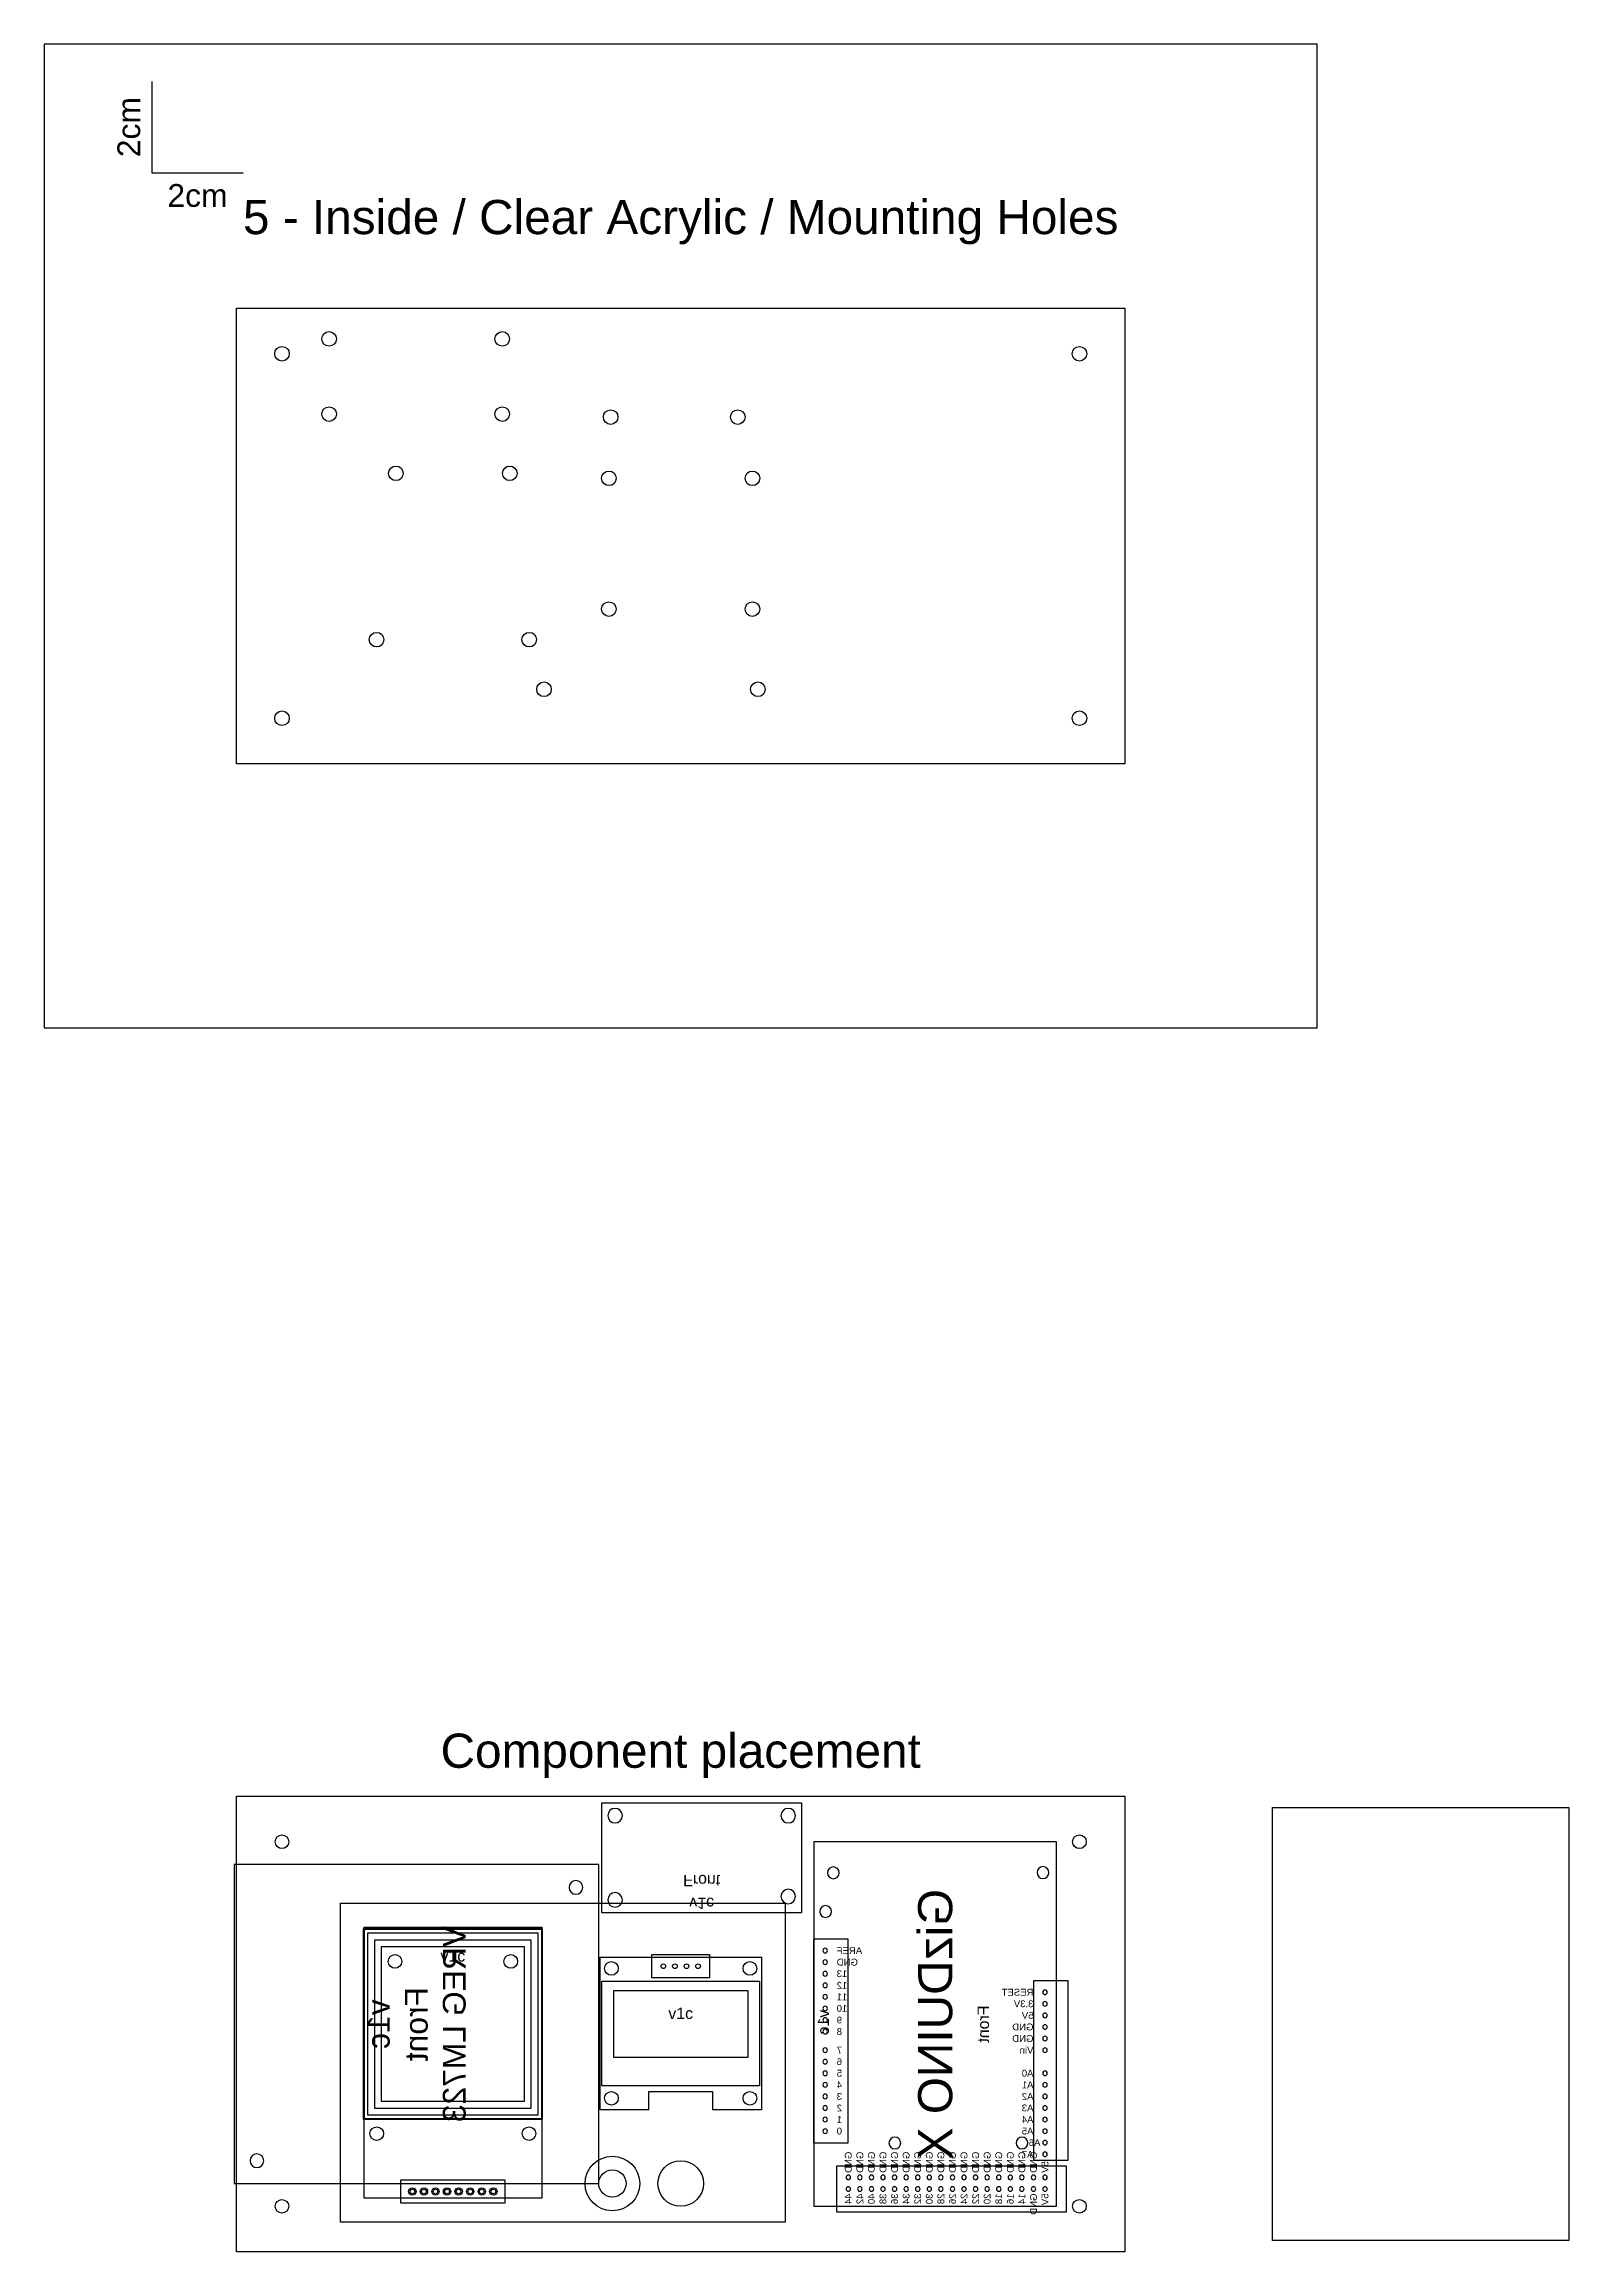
# Model space of a CAD drawing. Header units: inches. Extents: x -18 to 268, y -139 to 102.
# Drawn here: x 43.28 to 76.74, y -90.85 to -42.39 of the extents above; entities that cross this region are included whole.
import ezdxf
from ezdxf.enums import TextEntityAlignment as Align

# ---------------------------------------------------------------- set-up
doc = ezdxf.new("R2010")
doc.units = ezdxf.units.IN
doc.header["$MEASUREMENT"] = 0
for name, color, linetype in [('Annotation', 253, 'Continuous'), ('hole', 9, 'Continuous'), ('keepout', 6, 'Continuous'), ('PAD-PTH', 3, 'Continuous'), ('part', 2, 'Continuous'), ('PTH', 3, 'Continuous')]:
    doc.layers.add(name, color=color, linetype=linetype)
doc.styles.get("Standard").update_dxf_attribs({"font": 'arial.ttf'})

# ---------------------------------------------------------------- blocks, each defined once
blk = doc.blocks.new('layer5')
at = {"layer": 'part'}
blk.add_lwpolyline([(0, 0), (19.5, 0), (19.5, -10), (0, -10)], close=True, dxfattribs=at)
for centre in [(1, -1), (2.033, -0.675), (5.833, -0.675), (18.5, -1), (2.033, -2.325), (5.833, -2.325), (8.213, -2.39), (11.003, -2.39), (3.5, -3.625), (6, -3.625), (8.175, -3.734), (11.325, -3.734), (8.175, -6.604), (11.325, -6.604), (3.075, -7.275), (6.425, -7.275), (6.75, -8.365), (11.445, -8.365), (1, -9), (18.5, -9)]:
    blk.add_circle(centre, 0.16, dxfattribs=at)
at = {"layer": 'Defpoints'}
blk.add_text('5 - Inside / Clear Acrylic / Mounting Holes', height=0.75, dxfattribs=at).set_placement((9.75, 2), align=Align.MIDDLE_CENTER)
blk = doc.blocks.new('OLED 1.3 I2C_v1c')
blk.add_lwpolyline([(-1.7285, 0.945), (1.7285, 0.945), (1.7285, -1.355), (-1.7285, -1.355)], close=True)
at = {"layer": 'hole'}
for centre in [(-1.52, 1.22), (1.52, 1.22), (-1.52, -1.63), (1.52, -1.63)]:
    blk.add_circle(centre, 0.15, dxfattribs=at)
at = {"layer": 'PAD-PTH'}
for centre in [(-0.381, 1.27), (-0.127, 1.27), (0.127, 1.27), (0.381, 1.27)]:
    blk.add_circle(centre, 0.051, dxfattribs=at)
at = {"layer": 'part'}
for p, q in [((-0.7, -1.88), (-0.7, -1.483)), ((-0.7, -1.483), (0.7, -1.483)), ((0.7, -1.483), (0.7, -1.88))]:
    blk.add_line(p, q, dxfattribs=at)
blk.add_lwpolyline([(-0.7, -1.88), (-1.77, -1.88), (-1.77, 1.47), (1.77, 1.47), (1.77, -1.88), (0.7, -1.88)], dxfattribs=at)
blk.add_lwpolyline([(-1.471, 0.735), (1.471, 0.735), (1.471, -0.735), (-1.471, -0.735)], close=True, dxfattribs=at)
at = {"layer": 'Annotation', "insert": (0, 0.235), "char_height": 0.25, "attachment_point": 5}
blk.add_mtext_dynamic_manual_height_columns('v1c', width=0.667542, gutter_width=48.0648, heights=[0], dxfattribs=at)
blk = doc.blocks.new('GIZDUINO_X_v1c')
blk.add_lwpolyline([(-4, 2.665), (4, 2.665), (4, -2.665), (-4, -2.665)], close=True)
for centre in [(-2.47, 2.405), (-3.32, 2.235), (2.61, 0.885), (2.61, -1.905), (-3.325, -2.365)]:
    blk.add_circle(centre, 0.13)
at = {"layer": 'PTH'}
for centre in [(-1.6124, 2.415), (-1.3584, 2.415), (-1.1044, 2.415), (-0.8504, 2.415), (-0.5964, 2.415), (-0.3424, 2.415), (-0.0884, 2.415), (0.1656, 2.415), (0.572, 2.415), (0.826, 2.415), (1.08, 2.415), (1.334, 2.415), (1.588, 2.415), (1.842, 2.415), (2.096, 2.415), (2.35, 2.415), (3.366, 1.907), (3.62, 1.907), (3.366, 1.653), (3.62, 1.653), (3.366, 1.399), (3.366, 1.145), (3.62, 1.399), (3.62, 1.145), (3.366, 0.891), (3.366, 0.637), (3.62, 0.891), (3.62, 0.637), (3.366, 0.383), (3.366, 0.129), (3.62, 0.383), (3.62, 0.129), (3.366, -0.125), (3.366, -0.379), (3.62, -0.125), (3.62, -0.379), (3.366, -0.633), (3.366, -0.887), (3.62, -0.633), (3.62, -0.887), (3.366, -1.141), (3.366, -1.395), (3.62, -1.141), (3.62, -1.395), (3.366, -1.649), (3.366, -1.903), (3.62, -1.649), (3.62, -1.903), (-0.698, -2.411), (-0.444, -2.411), (-0.19, -2.411), (0.064, -2.411), (0.318, -2.411), (0.572, -2.411), (1.08, -2.411), (1.334, -2.411), (1.588, -2.411), (1.842, -2.411), (2.096, -2.411), (2.35, -2.411), (2.604, -2.411), (2.858, -2.411), (3.366, -2.157), (3.366, -2.411), (3.62, -2.157), (3.62, -2.411)]:
    blk.add_circle(centre, 0.05, dxfattribs=at)
for s, height, p in [('GizDUINO X', 0.75, (0, 0)), ('Front', 0.25, (0, -1.0547))]:
    blk.add_text(s, height=height).set_placement(p, align=Align.MIDDLE_CENTER)
at = {"char_height": 0.15, "rotation": 90}
for s, insert, attachment_point in [('AREF', (-1.6124, 2.161), 6), ('GND', (-1.3584, 2.161), 6), ('13', (-1.1044, 2.161), 6), ('12', (-0.8504, 2.161), 6), ('11', (-0.5964, 2.161), 6), ('10', (-0.3424, 2.161), 6), ('9', (-0.0884, 2.161), 6), ('8', (0.1656, 2.161), 6), ('7', (0.572, 2.161), 6), ('6', (0.826, 2.161), 6), ('5', (1.08, 2.161), 6), ('4', (1.334, 2.161), 6), ('3', (1.588, 2.161), 6), ('2', (1.842, 2.161), 6), ('1', (2.096, 2.161), 6), ('0', (2.35, 2.161), 6), ('RESET', (-0.698, -2.157), 4), ('3.3V', (-0.444, -2.157), 4), ('5V', (-0.19, -2.157), 4), ('GND', (0.064, -2.157), 4), ('GND', (0.318, -2.157), 4), ('Vin', (0.572, -2.157), 4), ('A0', (1.08, -2.157), 4), ('A1', (1.334, -2.157), 4), ('A2', (1.588, -2.157), 4), ('A3', (1.842, -2.157), 4), ('A4', (2.096, -2.157), 4), ('A5', (2.35, -2.157), 4), ('A7', (2.858, -2.157), 4), ('A6', (2.604, -2.311), 4)]:
    blk.add_mtext_dynamic_manual_height_columns(s, width=0.267035, gutter_width=10.0692, heights=[0], dxfattribs=dict(at, insert=insert, attachment_point=attachment_point))
at = {"char_height": 0.15}
for s, insert, attachment_point in [('GND', (3.266, 1.907), 6), ('44', (3.72, 1.907), 4), ('GND', (3.266, 1.653), 6), ('GND', (3.266, 1.399), 6), ('42', (3.72, 1.653), 4), ('40', (3.72, 1.399), 4), ('GND', (3.266, 1.145), 6), ('GND', (3.266, 0.891), 6), ('38', (3.72, 1.145), 4), ('36', (3.72, 0.891), 4), ('GND', (3.266, 0.637), 6), ('34', (3.72, 0.637), 4), ('GND', (3.266, 0.383), 6), ('GND', (3.266, 0.129), 6), ('32', (3.72, 0.383), 4), ('30', (3.72, 0.129), 4), ('GND', (3.266, -0.125), 6), ('GND', (3.266, -0.379), 6), ('28', (3.72, -0.125), 4), ('26', (3.72, -0.379), 4), ('GND', (3.266, -0.633), 6), ('GND', (3.266, -0.887), 6), ('24', (3.72, -0.633), 4), ('22', (3.72, -0.887), 4), ('GND', (3.266, -1.141), 6), ('GND', (3.266, -1.395), 6), ('20', (3.72, -1.141), 4), ('18', (3.72, -1.395), 4), ('GND', (3.266, -1.649), 6), ('GND', (3.266, -1.903), 6), ('16', (3.72, -1.649), 4), ('14', (3.72, -1.903), 4), ('GND', (3.266, -2.157), 6), ('5V', (3.266, -2.411), 6), ('5V', (3.72, -2.411), 4), ('GND', (3.72, -2.157), 4)]:
    blk.add_mtext_dynamic_manual_height_columns(s, width=0.267035, gutter_width=10.0692, heights=[0], dxfattribs=dict(at, insert=insert, attachment_point=attachment_point))
at = {"layer": 'Annotation', "insert": (-0.0429, 2.4531), "char_height": 0.25, "attachment_point": 5}
blk.add_mtext_dynamic_manual_height_columns('v1c', width=0.667542, gutter_width=48.0648, heights=[0], dxfattribs=at)
blk = doc.blocks.new('RTC_MODULE_v1c')
at = {"layer": 'hole'}
for centre in [(-1.9, 0.925), (1.9, 0.85), (-1.9, -0.925), (1.9, -0.925)]:
    blk.add_circle(centre, 0.16, dxfattribs=at)
at = {"layer": 'part'}
blk.add_lwpolyline([(-2.2, 1.2), (2.2, 1.2), (2.2, -1.2), (-2.2, -1.2)], close=True, dxfattribs=at)
at = {"insert": (0, 0.5), "char_height": 0.25, "attachment_point": 5}
blk.add_mtext_dynamic_manual_height_columns('Front', width=0.66754, gutter_width=48.065, heights=[0], dxfattribs=at)
at = {"layer": 'Annotation', "insert": (0, 1), "char_height": 0.25, "attachment_point": 5}
blk.add_mtext_dynamic_manual_height_columns('v1c', width=0.66754, gutter_width=48.065, heights=[0], dxfattribs=at)
blk = doc.blocks.new('RFIO-RC522_v1c')
for points in [[(1.95, 2.075), (-1.95, 2.075), (-1.95, -2.075), (1.95, -2.075)], [(1.87, 1.995), (-1.87, 1.995), (-1.87, -1.995), (1.87, -1.995)], [(1.72, 1.845), (-1.72, 1.845), (-1.72, -1.845), (1.72, -1.845)], [(1.57, 1.695), (-1.57, 1.695), (-1.57, -1.695), (1.57, -1.695)]]:
    blk.add_lwpolyline(points, close=True)
at = {"layer": 'hole'}
for centre in [(-1.27, 1.375), (1.27, 1.375), (-1.671, -2.405), (1.671, -2.405)]:
    blk.add_circle(centre, 0.15, dxfattribs=at)
at = {"layer": 'keepout'}
blk.add_lwpolyline([(1.96524, 2.09024), (-1.96524, 2.09024), (-1.96524, -2.09024), (1.96524, -2.09024)], close=True, dxfattribs=at)
at = {"layer": 'part'}
blk.add_lwpolyline([(1.95, -3.825), (-1.95, -3.825), (-1.95, 2.125), (1.95, 2.125)], close=True, dxfattribs=at)
at = {"layer": 'PTH'}
for centre, radius in [((-0.889, -3.675), 0.0816), ((-0.889, -3.675), 0.051), ((-0.635, -3.675), 0.0816), ((-0.635, -3.675), 0.051), ((-0.381, -3.675), 0.0816), ((-0.381, -3.675), 0.051), ((-0.127, -3.675), 0.0816), ((-0.127, -3.675), 0.051), ((0.127, -3.675), 0.0816), ((0.127, -3.675), 0.051), ((0.381, -3.675), 0.0816), ((0.381, -3.675), 0.051), ((0.635, -3.675), 0.0816), ((0.635, -3.675), 0.051), ((0.889, -3.675), 0.0816), ((0.889, -3.675), 0.051)]:
    blk.add_circle(centre, radius, dxfattribs=at)
at = {"layer": 'Annotation', "insert": (0, 1.495), "char_height": 0.25, "attachment_point": 5}
blk.add_mtext_dynamic_manual_height_columns('v1c', width=0.6675424, gutter_width=48.06477, heights=[0], dxfattribs=at)
blk = doc.blocks.new('VREG_LM723_v1c')
blk.add_lwpolyline([(-3.5, 4), (3.5, 4), (3.5, -4), (-3.5, -4)], close=True)
for centre in [(3, 3.5), (-3, -3.5)]:
    blk.add_circle(centre, 0.15)
at = {"insert": (0, 0), "char_height": 0.5, "attachment_point": 5}
blk.add_mtext_dynamic_manual_height_columns('v1c\\PFront\\PVREG LM723', width=6.02001, gutter_width=10.069, heights=[0], dxfattribs=at)

msp = doc.modelspace()

# ---------------------------------------------------------------- linework, layer by layer
at = {"color": 3}
msp.add_lwpolyline([(70.241, -81.102), (76.741, -81.102), (76.741, -90.602), (70.241, -90.602)], close=True, dxfattribs=at)
for points in [[(56.615, -84.328), (57.885, -84.328), (57.885, -84.836), (56.615, -84.836)], [(51.107, -89.273), (53.393, -89.273), (53.393, -89.781), (51.107, -89.781)]]:
    msp.add_lwpolyline(points, close=True)
msp.add_circle((55.75, -89.352), 0.6, dxfattribs=at)
for centre, radius in [((55.75, -89.352), 0.3), ((57.25, -89.352), 0.5)]:
    msp.add_circle(centre, radius)
at = {"layer": 'Annotation'}
for p, q in [((45.645, -43.216), (45.645, -45.216)), ((45.645, -45.216), (47.645, -45.216))]:
    msp.add_line(p, q, dxfattribs=at)
at = {"layer": 'Defpoints'}
msp.add_lwpolyline([(71.22, -63.985), (71.22, -42.395), (43.28, -42.395), (43.28, -63.985)], close=True, dxfattribs=at)
at = {"layer": 'hole'}
msp.add_lwpolyline([(49.785, -83.202), (59.543, -83.202), (59.543, -90.202), (49.785, -90.202)], close=True, dxfattribs=at)
at = {"layer": 'hole', "color": 0}
for points in [[(60.166, -88.456), (60.928, -88.456), (60.928, -83.985), (60.166, -83.985)], [(64.992, -88.837), (65.754, -88.837), (65.754, -84.9), (64.992, -84.9)], [(60.674, -88.964), (65.713, -88.964), (65.713, -89.98), (60.674, -89.98)]]:
    msp.add_lwpolyline(points, close=True, dxfattribs=at)
at = {"layer": 'hole'}
for centre in [(48.5, -81.852), (66, -81.852), (48.5, -89.852), (66, -89.852)]:
    msp.add_circle(centre, 0.15, dxfattribs=at)
at = {"layer": 'part'}
msp.add_lwpolyline([(47.5, -80.852), (67, -80.852), (67, -90.852), (47.5, -90.852)], close=True, dxfattribs=at)

# ---------------------------------------------------------------- block references
for name, p in [('layer5', (47.5, -48.19)), ('RFIO-RC522_v1c', (52.25, -85.852)), ('OLED 1.3 I2C_v1c', (57.25, -85.852))]:
    msp.add_blockref(name, p)
at = {"xscale": -1}
for name, p, rotation in [('RTC_MODULE_v1c', (57.71, -82.202), 180), ('GIZDUINO_X_v1c', (62.835, -85.852), 90), ('VREG_LM723_v1c', (51.45, -85.852), 90)]:
    msp.add_blockref(name, p, dxfattribs=dict(at, rotation=rotation))

# ---------------------------------------------------------------- texts
at = {"layer": 'Annotation', "insert": (45.395, -44.216), "char_height": 0.5, "attachment_point": 8, "rotation": 90}
msp.add_mtext_dynamic_manual_height_columns('2cm', width=1.66758, gutter_width=48.065, heights=[0], dxfattribs=at)
at = {"layer": 'Annotation', "insert": (46.645, -45.466), "char_height": 0.5, "attachment_point": 2}
msp.add_mtext_dynamic_manual_height_columns('2cm', width=1.66758, gutter_width=48.065, heights=[0], dxfattribs=at)
at = {"layer": 'Defpoints'}
msp.add_text('Component placement', height=0.75, dxfattribs=at).set_placement((57.25, -79.852), align=Align.MIDDLE_CENTER)

doc.saveas('drawing.dxf')
